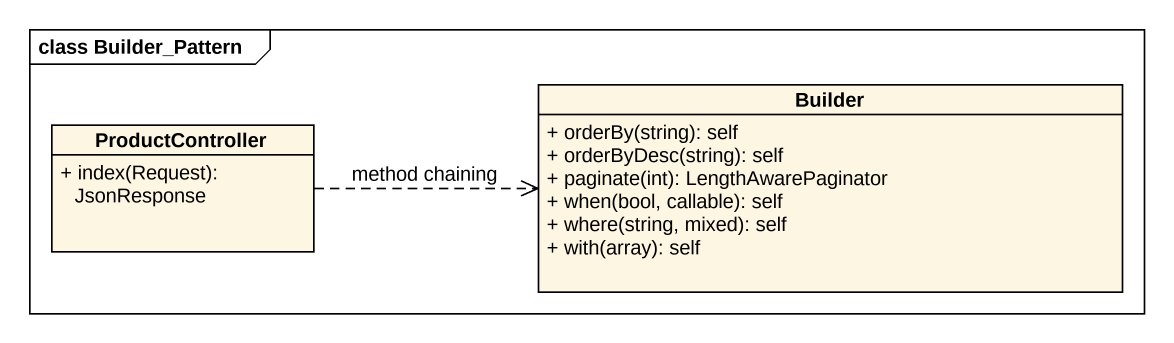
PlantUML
@startuml
mainframe class Builder_Pattern
hide circle
hide empty members
skinparam classAttributeIconSize 0
class Builder {
  + orderBy(string): self
  + orderByDesc(string): self
  + paginate(int): LengthAwarePaginator
  + when(bool, callable): self
  + where(string, mixed): self
  + with(array): self
}
class ProductController {
  + index(Request): JsonResponse
}
ProductController .right.> Builder : method chaining
@enduml
